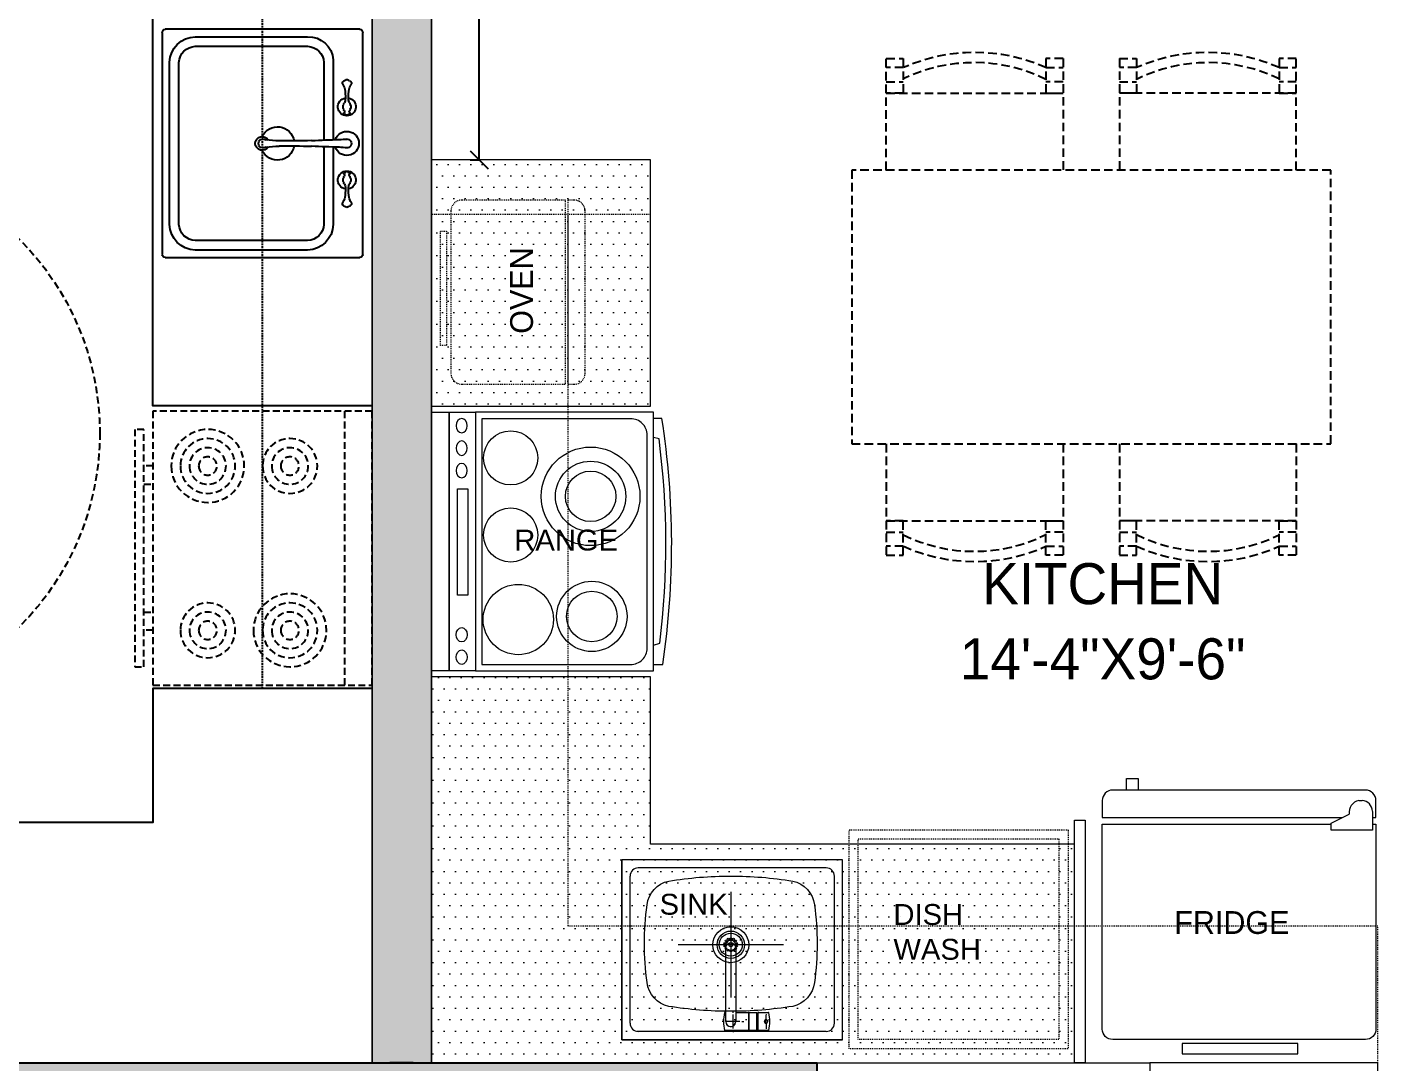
# Model space of a CAD drawing. Header units: inches. Extents: x 18646 to 39869, y 2287 to 7833.
# Drawn here: x 19197 to 19345, y 4307.5 to 4421 of the extents above; entities that cross this region are included whole.
import ezdxf

# ---------------------------------------------------------------- set-up
doc = ezdxf.new("R2010")
doc.units = ezdxf.units.IN
doc.header["$LTSCALE"] = 1.5
doc.header["$MEASUREMENT"] = 0
doc.header["$PDMODE"] = 3
doc.header["$PDSIZE"] = 4
for name, pattern in [('22-016_Xref_2ND-6TH Floor Plan$0$DASHED', [0.75, 0.5, -0.25]), ('22-016_Xref_2ND-6TH Floor Plan$0$HIDDEN2', [0.1875, 0.125, -0.0625]), ('DASHED', [0.75, 0.5, -0.25]), ('HIDDEN', [0.375, 0.25, -0.125])]:
    doc.linetypes.add(name, pattern=pattern)
for name, color, linetype in [('22-016_Xref_2ND-6TH Floor Plan$0$FURNITURE-LIGHT', 252, 'DASHED'), ('22-016_Xref_2ND-6TH Floor Plan$0$MECH-PLUMBING', 4, 'Continuous'), ('22-016_Xref_2ND-6TH Floor Plan$0$MILLWORK', 1, 'Continuous'), ('22-016_Xref_2ND-6TH Floor Plan$0$WALL-STUD', 5, 'Continuous'), ('A-WALL', 4, 'Continuous'), ('A-WALL-EXTR', 2, 'Continuous'), ('I-FNSH-DIMS', 7, 'Continuous'), ('I-FURN', 7, 'Continuous'), ('I-Furn Text', 7, 'Continuous'), ('TTEXT', 7, 'Continuous')]:
    doc.layers.add(name, color=color, linetype=linetype)
doc.layers.add('I-FIXTURE', color=7, linetype='Continuous', lineweight=5)
doc.layers.add('l-FIXTURE', color=7, linetype='Continuous', lineweight=5)
doc.styles.add('1 by 8 new', font='GOTHIC.TTF', dxfattribs={"height": 4.5})
doc.styles.add('3 by 16', font='GOTHIC.TTF', dxfattribs={"height": 4})
doc.styles.add('A-ARCH-B01FL$0$Annotative', font='arial.ttf')
doc.dimstyles.new('3 by 16', dxfattribs={"dimtxt": 4, "dimasz": 2, "dimexe": 0.18, "dimexo": 0.0625, "dimgap": 0.09, "dimtad": 0, "dimtoh": 1, "dimdec": 0, "dimzin": 0, "dimdsep": 46, "dimlunit": 4, "dimtxsty": '3 by 16', "dimblk": 'OBLIQUE', "dimcen": 0.09, "dimclrd": 256, "dimclrt": 256, "dimadec": 0, "dimazin": 0, "dimtfac": 1, "dimtdec": 0, "dimtofl": 0, "dimtmove": 0, "dimatfit": 3, "dimldrblk": 'OBLIQUE', "dimfxl": 1, "dimfxlon": 1, "dimtolj": 1, "dimtzin": 0, "dimlwd": -1, "dimarcsym": 0})

# ---------------------------------------------------------------- blocks, each defined once
blk = doc.blocks.new('range')
at = {"layer": 'I-FIXTURE', "lineweight": 5}
for points in [[(-15, 0), (15, 0), (15, -2.04), (-15, -2.04)], [(-15, -2.04), (15, -2.04), (15, -5.11), (-15, -5.11)], [(-15, -25.76), (15, -25.76), (15, -5.11), (-15, -5.11)]]:
    blk.add_lwpolyline(points, close=True, dxfattribs=at)
at = {"layer": 'I-FIXTURE', "color": 8, "lineweight": 5}
blk.add_lwpolyline([(-6.21, -3.03), (6.11, -3.03), (6.11, -4.23), (-6.21, -4.23)], close=True, dxfattribs=at)
at = {"layer": 'I-FIXTURE', "lineweight": 5}
blk.add_lwpolyline([(-12.36, -25.02), (12.36, -25.02, 0.414214), (14.26, -23.12), (14.26, -5.85), (-14.26, -5.85), (-14.26, -23.12, 0.414214)], format="xyb", close=True, dxfattribs=at)
for points in [[(-14.26, -25.76), (-14.27, -26.83, 0.076117), (14.3, -26.74, -0.006797), (14.3, -25.76, -1.314356)], [(-12, -25.76), (-11.78, -26.49, 0.063439), (11.91, -26.41), (12.07, -25.76)]]:
    blk.add_lwpolyline(points, format="xyb", dxfattribs=at)
at = {"layer": 'I-FIXTURE', "color": 8, "lineweight": 5}
for centre, radius in [((-9.04, -10.08), 4.08), ((0.76, -9.2), 3.14), ((9.71, -9.2), 3.14), ((5.25, -18.47), 5.72), ((-8.68, -18.61), 4.08), ((5.25, -18.47), 4.08), ((5.25, -18.47), 2.93), ((-8.68, -18.61), 2.93)]:
    blk.add_circle(centre, radius, dxfattribs=at)
for centre in [(-13.41, -3.51), (-10.81, -3.51)]:
    blk.add_ellipse(centre, major_axis=(-0.834, 0), ratio=0.773413, dxfattribs=at)
at = {"layer": 'I-FIXTURE', "color": 8, "lineweight": 5, "extrusion": (0, 0, -1)}
for centre in [(8.24, -3.51), (10.84, -3.51), (13.45, -3.51)]:
    blk.add_ellipse(centre, major_axis=(0.834, 0), ratio=0.773413, dxfattribs=at)
blk = doc.blocks.new('_Oblique')
at = {"color": 0, "linetype": 'ByBlock', "lineweight": -2}
blk.add_line((-0.5, -0.5), (0.5, 0.5), dxfattribs=at)
blk = doc.blocks.new('*D26')
at = {"layer": 'Defpoints', "color": 0, "lineweight": 5, "transparency": 16777216}
for p in [(19241.28, 4541.87), (19241.28, 4406.46), (19246.51, 4406.46)]:
    blk.add_point(p, dxfattribs=at)
at = {"layer": 'I-FNSH-DIMS', "color": 0, "lineweight": -2, "transparency": 16777216}
for p, q in [((19245.51, 4541.87), (19246.69, 4541.87)), ((19245.51, 4406.46), (19246.69, 4406.46))]:
    blk.add_line(p, q, dxfattribs=at)
at = {"layer": 'I-FNSH-DIMS', "transparency": 16777216}
for p, q in [((19246.51, 4541.87), (19246.51, 4480.76)), ((19246.51, 4406.46), (19246.51, 4467.57))]:
    blk.add_line(p, q, dxfattribs=at)
at = {"layer": 'I-FNSH-DIMS', "transparency": 16777216, "xscale": 2, "yscale": 2, "zscale": 2}
for p, rotation in [((19246.51, 4541.87), 90), ((19246.51, 4406.46), 270)]:
    blk.add_blockref('_Oblique', p, dxfattribs=dict(at, rotation=rotation))
at = {"layer": 'I-FNSH-DIMS', "lineweight": 5, "transparency": 16777216, "insert": (19246.51, 4474.17), "char_height": 4, "attachment_point": 5, "rotation": 90, "style": '3 by 16'}
blk.add_mtext('\\A1;11\'-3"', dxfattribs=at)
blk = doc.blocks.new('*U158')
for p, q in [((-12.5, 0.35), (-12.5, 21.65)), ((-12.15, 22), (12.15, 22)), ((12.5, 21.65), (12.5, 0.35)), ((-6.81, 20.62, 0), (-6.81, 20.59, 0)), ((-6.81, 20.59, 0), (-6.81, 20.58, 0)), ((-6.81, 19.91, 0), (-6.81, 19.9, 0)), ((-6.81, 19.9, 0), (-6.81, 19.87, 0)), ((-3.59, 20.52, 0), (-3.59, 20.54, 0)), ((-3.59, 19.95, 0), (-3.59, 19.96, 0)), ((-3.25, 20.53, 0), (-3.25, 20.55, 0)), ((-3.25, 19.94, 0), (-3.25, 19.96, 0)), ((-3.18, 20.42, 0), (-3.19, 20.47, 0)), ((-3.19, 20.02, 0), (-3.18, 20.07, 0)), ((3.19, 20.46, 0), (3.18, 20.42, 0)), ((3.18, 20.06, 0), (3.19, 20.02, 0)), ((3.25, 20.55, 0), (3.25, 20.53, 0)), ((3.25, 19.96, 0), (3.25, 19.94, 0)), ((3.59, 20.54, 0), (3.59, 20.52, 0)), ((3.59, 19.96, 0), (3.59, 19.95, 0)), ((6.81, 20.59, 0), (6.81, 20.62, 0)), ((6.81, 20.58, 0), (6.81, 20.59, 0)), ((6.81, 19.9, 0), (6.81, 19.91, 0)), ((6.81, 19.87, 0), (6.81, 19.9, 0)), ((-0.4, 18.75), (-8.89, 18.75)), ((9.15, 18.75), (0.4, 18.75)), ((-0.37, 17.72), (-8.87, 17.72)), ((8.87, 17.72), (0.37, 17.72)), ((-11.68, 15.94), (-11.68, 3.62)), ((-10.65, 15.93), (-10.65, 3.63)), ((10.64, 3.63), (10.64, 15.93)), ((11.68, 3.62), (11.68, 15.94)), ((-8.87, 1.84), (8.87, 1.84)), ((12.15, 0), (-12.15, 0)), ((-8.89, 0.81), (8.89, 0.81))]:
    blk.add_line(p, q)
for centre, radius, start, end in [((-12.12, 21.62), 0.379, 94.6926, 176.3606), ((-6.59, 20.49, 0), 0.256, 72.0189, 150.2079), ((-5.37, 22.65, 0), 2.24, 239.1184, 255.3939), ((-4.01, 20.24, 0), 0.985, 189.6396, 170.3604), ((0, 20.24), 1.32, 288.1363, 251.8637), ((0, 20.24), 0.487, 355.5524, 184.4486), ((4.01, 20.24, 0), 0.985, 9.6396, 350.3604), ((5.37, 22.65, 0), 2.24, 284.6061, 300.8816), ((6.59, 20.49, 0), 0.256, 29.7921, 107.9811), ((12.12, 21.62), 0.379, 3.6394, 85.3074), ((-6.78, 20.22, 0), 0.23, 138.922, 173.2093), ((-6.78, 20.27, 0), 0.23, 186.7907, 221.078), ((-6.82, 20.36, 0), 0.129, 118.9201, 177.1064), ((-6.82, 20.13, 0), 0.129, 182.8936, 241.0799), ((-6.81, 20.51, 0), 0.0775, 94.276, 170.9668), ((-6.81, 19.98, 0), 0.0775, 189.0332, 265.724), ((-6.59, 20, 0), 0.256, 209.7921, 287.9811), ((-5.37, 17.84, 0), 2.24, 104.6061, 120.8816), ((-5, 26.02, 0), 5.61, 260.4328, 270.9605), ((-5, 14.47, 0), 5.61, 89.0395, 99.5672), ((-4.9, 21.51, 0), 1.1, 269.897, 294.8928), ((-4.9, 18.98, 0), 1.1, 65.1072, 90.103), ((-4.37, 20.51, 0), 0.0636, 28.6382, 178.5662), ((-4.37, 19.98, 0), 0.0636, 181.4338, 331.3618), ((-4.04, 20.31, 0), 0.36, 85.4281, 140.0375), ((-4.04, 20.18, 0), 0.36, 219.9625, 274.5719), ((-3.98, 20.31, 0), 0.36, 39.9624, 94.572), ((-3.98, 20.18, 0), 0.36, 265.428, 320.0376), ((-3.65, 20.51, 0), 0.0696, 31.1717, 148.8283), ((-3.65, 19.98, 0), 0.0696, 211.1717, 328.8283), ((-3.49, 20.76, 0), 0.256, 247.1407, 302.4053), ((-3.49, 19.73, 0), 0.256, 57.5947, 112.8593), ((-3.3, 20.55, 0), 0.0507, 1.5577, 188.5978), ((-3.3, 19.94, 0), 0.0507, 171.4022, 358.4423), ((-3.3, 20.42, 0), 0.125, 23.7641, 66.7351), ((-3.3, 20.07, 0), 0.125, 293.2649, 336.2359), ((-3.26, 20.34, 0), 0.115, 4.265, 47.7856), ((-3.26, 20.15, 0), 0.115, 312.2144, 355.735), ((-3.19, 20.24, 0), 0.114, 357.1037, 67.294), ((-3.19, 20.25, 0), 0.114, 292.706, 2.8963), ((9.75, 20.62), 10.24, 182.1024, 186.6982), ((293.69, 28.3), 294.25, 181.7286, 182.323), ((-293.69, 28.3), 294.25, 357.677, 358.2714), ((-9.75, 20.62), 10.24, 353.3018, 357.8976), ((3.19, 20.24, 0), 0.114, 112.706, 182.8963), ((3.19, 20.25, 0), 0.114, 177.1037, 247.294), ((3.26, 20.34, 0), 0.115, 132.2144, 175.735), ((3.26, 20.15, 0), 0.115, 184.265, 227.7856), ((3.3, 20.41, 0), 0.125, 113.2649, 156.2359), ((3.3, 20.07, 0), 0.125, 203.7641, 246.7351), ((3.3, 20.55, 0), 0.0507, 351.4022, 178.4423), ((3.3, 19.94, 0), 0.0507, 181.5577, 8.5978), ((3.49, 20.76, 0), 0.256, 237.5947, 292.8593), ((3.49, 19.73, 0), 0.256, 67.1407, 122.4053), ((3.65, 20.5, 0), 0.0696, 31.1717, 148.8283), ((3.65, 19.98, 0), 0.0696, 211.1717, 328.8283), ((3.98, 20.31, 0), 0.36, 85.428, 140.0376), ((3.98, 20.18, 0), 0.36, 219.9624, 274.572), ((4.04, 20.31, 0), 0.36, 39.9625, 94.5719), ((4.04, 20.18, 0), 0.36, 265.4281, 320.0375), ((4.37, 20.51, 0), 0.0636, 1.4338, 151.3618), ((4.37, 19.98, 0), 0.0636, 208.6382, 358.5662), ((4.9, 21.51, 0), 1.1, 245.1072, 270.103), ((4.9, 18.97, 0), 1.1, 89.897, 114.8928), ((5, 26.02, 0), 5.61, 269.0395, 279.5672), ((5, 14.47, 0), 5.61, 80.4328, 90.9605), ((5.37, 17.84, 0), 2.24, 59.1184, 75.3939), ((6.59, 20, 0), 0.256, 252.0189, 330.2079), ((6.81, 20.5, 0), 0.0775, 9.0332, 85.724), ((6.81, 19.98, 0), 0.0775, 274.276, 350.9668), ((6.82, 20.36, 0), 0.129, 2.8936, 61.0799), ((6.82, 20.13, 0), 0.129, 298.9201, 357.1064), ((6.78, 20.22, 0), 0.23, 6.7907, 41.078), ((6.78, 20.27, 0), 0.23, 318.922, 353.2093), ((-8.8, 15.87), 2.88, 91.6896, 178.7057), ((8.96, 16.03), 2.72, 357.8975, 86.0887), ((-8.8, 15.87), 1.84, 92.1115, 178.3825), ((-102.92, 13.59), 102.65, 359.5797, 1.5544), ((102.92, 13.59), 102.65, 178.4456, 180.4203), ((8.8, 15.87), 1.84, 1.6175, 87.8885), ((0, 12.64), 1.83, 98.8827, 245.5447), ((0, 12.64), 1.83, 294.455, 81.1173), ((-15.1, 13.25), 14.82, 352.634, 358.4077), ((15.1, 13.25), 14.82, 181.5923, 187.3661), ((0, 10.96, 0), 0.756, 118.8294, 61.1697), ((0, 11.05), 0.495, 143.4452, 36.552), ((-8.8, 3.69), 2.88, 181.2943, 268.3104), ((-8.8, 3.69), 1.84, 181.6175, 267.8885), ((8.8, 3.69), 1.84, 272.1115, 358.3825), ((8.8, 3.69), 2.88, 271.6896, 358.7057), ((-12.12, 0.38), 0.379, 183.6394, 265.3074), ((12.12, 0.38), 0.379, 274.6926, 356.3606)]:
    blk.add_arc(centre, radius, start, end)
blk = doc.blocks.new('22-016_Xref_2ND-6TH Floor Plan$0$stove')
for p, q in [((-24, -30), (-24, 0)), ((-24, 0), (0, 0)), ((-3, 0), (-3, -30)), ((0, 0), (0, -30)), ((-26, -2), (-25, -2)), ((-26, -28), (-26, -2)), ((-25, -2), (-25, -28)), ((-24, -6), (-25, -6)), ((-25, -8), (-24, -8)), ((-25, -22), (-24, -22)), ((-24, -24), (-25, -24)), ((-25, -28), (-26, -28)), ((0, -30), (-24, -30))]:
    blk.add_line(p, q)
for centre, radius in [((-9, -6), 4), ((-18, -6), 3), ((-18, -6), 2), ((-9, -6), 3), ((-9, -6), 2), ((-18, -6), 1), ((-9, -6), 1), ((-18, -24), 4), ((-18, -24), 3), ((-18, -24), 2), ((-9, -24), 3), ((-9, -24), 2), ((-18, -24), 1), ((-9, -24), 1)]:
    blk.add_circle(centre, radius)
blk = doc.blocks.new('*U159')
at = {"extrusion": (0, 0, -1)}
for p, q in [((-38.98, 24), (-38.98, 33.78)), ((-23.47, 33.78), (-23.47, 24)), ((-18.53, 33.78), (-18.53, 24)), ((-3.02, 24), (-3.02, 33.78)), ((-38.98, 30.75), (-23.47, 30.75)), ((-3.02, 30.75), (-18.53, 30.75)), ((-38.98, -6.75), (-23.47, -6.75)), ((-3.02, -6.75), (-18.53, -6.75))]:
    blk.add_line(p, q, dxfattribs=at)
for p, q in [((-38.98, 0), (-38.98, -9.78)), ((-23.47, 0), (-23.47, -9.78)), ((-18.53, 0), (-18.53, -9.78)), ((-3.02, 0), (-3.02, -9.78))]:
    blk.add_line(p, q)
for points in [[(-38.98, 33.78), (-37.48, 33.78), (-37.48, 30.75), (-38.98, 30.75)], [(-23.47, 33.78), (-24.97, 33.78), (-24.97, 30.75), (-23.47, 30.75)], [(-18.53, 33.78), (-17.03, 33.78), (-17.03, 30.75), (-18.53, 30.75)], [(-3.02, 33.78), (-4.52, 33.78), (-4.52, 30.75), (-3.02, 30.75)], [(-37.48, 32.99), (-38.98, 32.99)], [(-24.97, 32.99), (-23.47, 32.99)], [(-17.03, 32.99), (-18.53, 32.99)], [(-4.52, 32.99), (-3.02, 32.99)], [(-38.98, 31.74), (-37.48, 31.74)], [(-23.47, 31.74), (-24.97, 31.74)], [(-18.53, 31.74), (-17.03, 31.74)], [(-3.02, 31.74), (-4.52, 31.74)], [(-38.98, -9.78), (-37.48, -9.78), (-37.48, -6.75), (-38.98, -6.75)], [(-23.47, -9.78), (-24.97, -9.78), (-24.97, -6.75), (-23.47, -6.75)], [(-18.53, -9.78), (-17.03, -9.78), (-17.03, -6.75), (-18.53, -6.75)], [(-3.02, -9.78), (-4.52, -9.78), (-4.52, -6.75), (-3.02, -6.75)], [(-38.98, -7.74), (-37.48, -7.74)], [(-23.47, -7.74), (-24.97, -7.74)], [(-18.53, -7.74), (-17.03, -7.74)], [(-3.02, -7.74), (-4.52, -7.74)], [(-37.48, -8.99), (-38.98, -8.99)], [(-24.97, -8.99), (-23.47, -8.99)], [(-17.03, -8.99), (-18.53, -8.99)], [(-4.52, -8.99), (-3.02, -8.99)]]:
    blk.add_lwpolyline(points)
blk.add_lwpolyline([(0, 24), (-42, 24), (-42, 0), (0, 0)], close=True)
for centre, radius, start, end in [((-31.22, 18.99), 15.33, 65.9374, 114.0626), ((-31.26, 19.26), 14.17, 63.6559, 116.0248), ((-10.78, 18.99), 15.33, 65.9374, 114.0626), ((-10.74, 19.26), 14.17, 63.9752, 116.3441), ((-31.26, 4.74), 14.17, 243.9752, 296.3441), ((-10.74, 4.74), 14.17, 243.6559, 296.0248), ((-31.22, 5.01), 15.33, 245.9374, 294.0626), ((-10.78, 5.01), 15.33, 245.9374, 294.0626)]:
    blk.add_arc(centre, radius, start, end)

msp = doc.modelspace()

# ---------------------------------------------------------------- hatches: boundary and pattern name
at = {"layer": 'A-WALL', "lineweight": 5, "transparency": 33554636}
h = msp.add_hatch(color=8, dxfattribs=at)
h.dxf.hatch_style = 1
h.paths.add_polyline_path([(19234.78, 4541.87), (19241.28, 4541.87), (19241.28, 4307.46), (19234.78, 4307.46)])
h = msp.add_hatch(color=8, dxfattribs=at)
h.dxf.hatch_style = 1
h.paths.add_polyline_path([(19241.28, 4541.87), (19234.78, 4541.87), (19234.78, 4307.46), (19241.28, 4307.46)])
h = msp.add_hatch(color=8, dxfattribs=at)
h.dxf.hatch_style = 1
h.paths.add_polyline_path([(19199.03, 4225.65), (19192.53, 4225.65), (19192.53, 4307.46), (19283.53, 4307.46), (19283.53, 4225.65), (19277.03, 4225.65), (19277.03, 4300.96), (19199.03, 4300.96)])
at = {"layer": 'I-FURN', "lineweight": 5, "transparency": 33554636}
h = msp.add_hatch(dxfattribs=at)
h.set_pattern_fill('DOTS', color=252, scale=20, double=1)
h.set_pattern_definition([(0, (14876.8591, 3458.4602), (0.625, 1.25), [0, -1.25])])
h.paths.add_polyline_path([(19241.28, 4379.46), (19265.28, 4379.46), (19265.28, 4406.46), (19241.28, 4406.46)])
h = msp.add_hatch(dxfattribs=at)
h.set_pattern_fill('DOTS', color=252, scale=20, double=1)
h.set_pattern_definition([(0, (14880.1701, 3458.4602), (0.625, 1.25), [0, -1.25])])
h.paths.add_polyline_path([(19311.78, 4331.46), (19265.28, 4331.46), (19265.28, 4349.77), (19241.28, 4349.77), (19241.28, 4307.46), (19311.78, 4307.46)])

# ---------------------------------------------------------------- linework, layer by layer
at = {"layer": '22-016_Xref_2ND-6TH Floor Plan$0$FURNITURE-LIGHT', "linetype": '22-016_Xref_2ND-6TH Floor Plan$0$DASHED', "lineweight": -3, "transparency": 33554636}
msp.add_circle((19174.93, 4376.51), 30, dxfattribs=at)
at = {"layer": '22-016_Xref_2ND-6TH Floor Plan$0$MILLWORK', "lineweight": -3, "transparency": 33554636}
for points in [[(19234.78, 4379.5), (19210.76, 4379.5), (19210.76, 4445.29)], [(19234.78, 4348.51), (19210.76, 4348.51), (19210.76, 4333.8), (19192.54, 4333.8), (19192.54, 4307.96)]]:
    msp.add_lwpolyline(points, dxfattribs=at)
at = {"layer": '22-016_Xref_2ND-6TH Floor Plan$0$MILLWORK', "linetype": '22-016_Xref_2ND-6TH Floor Plan$0$HIDDEN2', "transparency": 33554636}
msp.add_lwpolyline([(19222.77, 4348.51), (19222.77, 4445.29)], dxfattribs=at)
at = {"layer": '22-016_Xref_2ND-6TH Floor Plan$0$WALL-STUD', "transparency": 33554636}
msp.add_line((19239.28, 4307.46), (19236.74, 4307.46), dxfattribs=at)
at = {"layer": 'A-WALL', "lineweight": 5, "transparency": 33554636}
for p, q in [((19283.53, 4307.46), (19320.03, 4307.46)), ((19320.03, 4307.46, 0), (19320.03, 4302.19, 0))]:
    msp.add_line(p, q, dxfattribs=at)
for points in [[(19234.78, 4541.87), (19241.28, 4541.87), (19241.28, 4307.46), (19234.78, 4307.46)], [(19241.28, 4541.87), (19234.78, 4541.87), (19234.78, 4307.46), (19241.28, 4307.46)], [(19320.03, 4307.46), (19320.03, 4302.96), (19345.03, 4302.96), (19345.03, 4307.46)]]:
    msp.add_lwpolyline(points, close=True, dxfattribs=at)
at = {"layer": 'A-WALL', "transparency": 33554636}
msp.add_lwpolyline([(19199.03, 4225.65), (19192.53, 4225.65), (19192.53, 4307.46), (19283.53, 4307.46), (19283.53, 4225.65), (19277.03, 4225.65), (19277.03, 4300.96), (19199.03, 4300.96)], close=True, dxfattribs=at)
at = {"layer": 'A-WALL-EXTR', "color": 8, "linetype": 'HIDDEN', "lineweight": 5, "ltscale": 0.1, "transparency": 33554636}
msp.add_line((19265.28, 4400.46), (19241.28, 4400.46), dxfattribs=at)
for points in [[(19244.61, 4381.86), (19255.96, 4381.86), (19255.96, 4402.05), (19244.61, 4402.05, 0.414214), (19243.42, 4400.85), (19243.42, 4383.05, 0.414214)], [(19256.23, 4381.86), (19256.93, 4381.86, 0.414214), (19258.12, 4383.05), (19258.12, 4400.85, 0.414214), (19256.93, 4402.05), (19256.23, 4402.05)]]:
    msp.add_lwpolyline(points, format="xyb", close=True, dxfattribs=at)
msp.add_lwpolyline([(19345.03, 4307.46), (19345.03, 4322.46), (19256.28, 4322.46), (19256.28, 4400.46)], dxfattribs=at)
msp.add_lwpolyline([(19242.93, 4386.11), (19242.29, 4386.11), (19242.29, 4398.65), (19242.93, 4398.65)], close=True, dxfattribs=at)
at = {"layer": 'A-WALL-EXTR', "color": 8, "linetype": 'HIDDEN', "lineweight": 5, "ltscale": 0.1, "transparency": 33554636, "elevation": 0}
for points in [[(19311.06, 4333.02), (19311.06, 4309.02), (19287.06, 4309.02), (19287.06, 4333.02)], [(19310.06, 4332.02), (19310.06, 4310.02), (19288.06, 4310.02), (19288.06, 4332.02)]]:
    msp.add_lwpolyline(points, close=True, dxfattribs=at)
at = {"layer": 'I-FIXTURE', "lineweight": 5, "transparency": 33554636, "elevation": 0}
msp.add_lwpolyline([(19323.55, 4309.6), (19323.55, 4308.47), (19336.23, 4308.47), (19336.23, 4309.6)], close=True, dxfattribs=at)
at = {"layer": 'I-FURN', "lineweight": 5, "transparency": 33554636}
for p, q in [((19342.92, 4336.24, 0), (19343.29, 4336.24, 0)), ((19339.89, 4333.75, 0), (19341.88, 4334.74, 0)), ((19344.43, 4335.04, 0), (19344.43, 4332.97, 0)), ((19339.89, 4332.97, 0), (19339.89, 4333.75, 0)), ((19344.43, 4332.97, 0), (19339.89, 4332.97, 0))]:
    msp.add_line(p, q, dxfattribs=at)
for points in [[(19241.28, 4379.46), (19241.28, 4379.46), (19265.28, 4379.46), (19265.28, 4379.46), (19265.28, 4379.46), (19265.28, 4406.46), (19241.28, 4406.46)], [(19312.94, 4307.46), (19311.78, 4307.46), (19311.78, 4334.06), (19312.94, 4334.06)], [(19262.16, 4329.74), (19262.16, 4310.01), (19286.34, 4310.01), (19286.34, 4329.74)]]:
    msp.add_lwpolyline(points, close=True, dxfattribs=at)
msp.add_lwpolyline([(19311.78, 4331.46), (19265.28, 4331.46), (19265.28, 4349.77), (19241.28, 4349.77), (19241.28, 4307.46), (19311.78, 4307.46), (19311.78, 4331.46)], dxfattribs=at)
at = {"layer": 'I-FURN', "lineweight": 5, "transparency": 33554636, "elevation": 0}
msp.add_lwpolyline([(19318.73, 4338.63), (19318.73, 4337.38), (19317.47, 4337.38), (19317.47, 4338.63)], close=True, dxfattribs=at)
for points in [[(19344.43, 4334.35), (19344.81, 4334.35), (19344.81, 4336.23, 0.414214), (19343.66, 4337.38), (19315.95, 4337.38, 0.414214), (19314.81, 4336.23), (19314.81, 4334.35), (19314.81, 4334.35)], [(19344.43, 4333.64), (19344.81, 4333.64), (19344.81, 4311.17, -0.414214), (19343.66, 4310.03), (19315.95, 4310.03, -0.414214), (19314.81, 4311.17), (19314.81, 4333.64), (19314.81, 4333.64)]]:
    msp.add_lwpolyline(points, format="xyb", dxfattribs=at)
for points in [[(19314.81, 4334.35), (19341.1, 4334.35)], [(19314.81, 4333.64), (19339.89, 4333.64)]]:
    msp.add_lwpolyline(points, dxfattribs=at)
at = {"layer": 'I-FURN', "lineweight": 5, "transparency": 33554636}
for centre, radius, start, end in [((19343.19, 4334.94, 0), 1.32, 101.5876, 188.8814), ((19343.18, 4335, 0), 1.25, 2.0048, 85.1553)]:
    msp.add_arc(centre, radius, start, end, dxfattribs=at)
at = {"layer": 'l-FIXTURE', "lineweight": 5, "transparency": 33554636}
for p, q in [((19286.34, 4329.74), (19262.16, 4329.74)), ((19262.16, 4310.01), (19262.16, 4329.74)), ((19286.34, 4310.01), (19286.34, 4329.74)), ((19284.55, 4328.84), (19263.95, 4328.84)), ((19263.06, 4311.81), (19263.06, 4327.95)), ((19285.45, 4311.81), (19285.45, 4327.95)), ((19273.55, 4320.38), (19273.55, 4320.36)), ((19273.55, 4320.36), (19273.55, 4320.1)), ((19273.55, 4320.09), (19273.55, 4320.1)), ((19273.55, 4320.09), (19273.55, 4320.1)), ((19273.55, 4320.09), (19273.55, 4320.1)), ((19273.55, 4319.94), (19273.55, 4320.09)), ((19273.55, 4316), (19273.55, 4319.94)), ((19274.63, 4320.36), (19274.63, 4320.38)), ((19274.63, 4320.36), (19274.63, 4320.1)), ((19274.63, 4320.1), (19274.63, 4320.09)), ((19274.63, 4320.1), (19274.63, 4320.09)), ((19274.63, 4320.09), (19274.63, 4319.94)), ((19274.63, 4319.94), (19274.63, 4316)), ((19273.55, 4312), (19273.55, 4316)), ((19274.63, 4316), (19274.63, 4312)), ((19273.43, 4313), (19273.55, 4313)), ((19274.63, 4313), (19276.04, 4313)), ((19276.06, 4312.98), (19276.08, 4313)), ((19276.06, 4311.02), (19276.06, 4312.98)), ((19276.06, 4312.98), (19276.06, 4311.02)), ((19276.08, 4311), (19276.08, 4313)), ((19276.08, 4313), (19276.94, 4312.99)), ((19276.96, 4311.03), (19276.96, 4312.97)), ((19277.05, 4312.97), (19277.05, 4312.82)), ((19277.05, 4312.82), (19277.05, 4312.01)), ((19277.05, 4312.01), (19277.05, 4311.99)), ((19277.05, 4311.99), (19277.05, 4311.18)), ((19277.17, 4313), (19278.24, 4312.98)), ((19284.55, 4310.91), (19263.95, 4310.91)), ((19276.04, 4311), (19273.43, 4311)), ((19276.08, 4311), (19276.06, 4311.02)), ((19276.94, 4311.01), (19276.08, 4311)), ((19277.05, 4311.18), (19277.05, 4311.03)), ((19278.24, 4311.02), (19277.17, 4311)), ((19286.34, 4310.01), (19262.16, 4310.01))]:
    msp.add_line(p, q, dxfattribs=at)
at = {"layer": 'l-FIXTURE', "color": 8, "lineweight": 5, "transparency": 33554636}
for p, q in [((19274.09, 4326.2), (19274.09, 4314.64)), ((19279.87, 4320.42), (19268.31, 4320.42)), ((19273.37, 4312), (19273.16, 4312)), ((19275.1, 4312), (19273.57, 4312)), ((19274.34, 4312.96), (19274.34, 4313.17)), ((19274.34, 4311.23), (19274.34, 4312.77)), ((19275.3, 4312), (19275.51, 4312)), ((19277.95, 4311.83), (19277.95, 4312.17)), ((19278.16, 4311.99), (19278.16, 4312.01)), ((19274.34, 4311.04), (19274.34, 4310.83))]:
    msp.add_line(p, q, dxfattribs=at)
at = {"layer": 'l-FIXTURE', "lineweight": 5, "transparency": 33554636}
msp.add_lwpolyline([(19264.63, 4320.53, -0.035466), (19264.92, 4324.78, -0.319418), (19267.29, 4327.4, -0.039767), (19274.09, 4327.95, -0.039767), (19280.88, 4327.4, -0.319418), (19283.26, 4324.78, -0.035466), (19283.55, 4320.53, -0.035466), (19283.26, 4316.28, -0.319418), (19280.88, 4313.66, -0.039767), (19274.09, 4313.12, -0.039767), (19267.29, 4313.66, -0.319418), (19264.92, 4316.28, -0.035466)], format="xyb", close=True, dxfattribs=at)
at = {"layer": 'l-FIXTURE', "color": 8, "lineweight": 5, "transparency": 33554636}
for centre, radius in [((19274.09, 4320.42), 1.97), ((19274.09, 4320.42), 1.5), ((19274.09, 4320.42), 1.26), ((19273.56, 4320.84), 0.0925), ((19273.8, 4321.03), 0.0925), ((19274.09, 4321.09), 0.0925), ((19274.38, 4321.03), 0.0925), ((19274.61, 4320.84), 0.0925), ((19273.43, 4320.57), 0.0925), ((19273.43, 4320.27), 0.0925), ((19273.56, 4320), 0.0925), ((19273.8, 4319.82), 0.0925), ((19274.09, 4320.42), 0.209), ((19274.09, 4319.75), 0.0925), ((19274.38, 4319.82), 0.0925), ((19274.61, 4320), 0.0925), ((19274.74, 4320.57), 0.0925), ((19274.74, 4320.27), 0.0925)]:
    msp.add_circle(centre, radius, dxfattribs=at)
at = {"layer": 'l-FIXTURE', "lineweight": 5, "transparency": 33554636}
for centre, radius, start, end in [((19263.95, 4327.95), 0.897, 90, 180), ((19284.55, 4327.95), 0.897, 0, 90), ((19274.09, 4320.35), 0.542, 36.0355, 142.5022), ((19277.13, 4312), 3.85, 165.1505, 194.8495), ((19273.43, 4312.98), 0.0192, 90, 165.1505), ((19274.09, 4312), 0.552, 167.3543, 0), ((19274.09, 4312), 0.538, 180, 270), ((19274.09, 4312), 0.538, 270, 0), ((19274.09, 4312), 0.552, 0, 12.3501), ((19276.04, 4312.98), 0.0192, 0, 90), ((19276.94, 4312.97), 0.0192, 0, 89.5), ((19276.72, 4312), 0.962, 69.9466, 75.9481), ((19277.95, 4312), 0.192, 89.9998, 180.0009), ((19277.95, 4312), 0.192, 179.9992, 270.0004), ((19277.95, 4312), 0.173, 89.8989, 179.9893), ((19277.95, 4312), 0.173, 180.0109, 270.1009), ((19277.95, 4312), 0.192, 359.9992, 90.0004), ((19277.95, 4312), 0.173, 0.0109, 90.1009), ((19277.95, 4312), 0.173, 269.8989, 359.9893), ((19277.95, 4312), 0.192, 269.9998, 0.0009), ((19278.24, 4312.96), 0.0192, 14.5407, 89), ((19274.53, 4312), 3.85, 345.4593, 14.5407), ((19263.95, 4311.81), 0.897, 180, 270), ((19273.43, 4311.02), 0.0192, 194.8495, 270), ((19274.34, 4312), 1.04, 254.3575, 285.6425), ((19274.34, 4312), 1.04, 270, 285.6425), ((19276.04, 4311.02), 0.0192, 270, 0), ((19276.94, 4311.03), 0.0192, 270.5, 0), ((19276.72, 4312), 0.962, 284.0519, 290.0534), ((19278.24, 4311.04), 0.0192, 271, 345.4593), ((19284.55, 4311.81), 0.897, 270, 0)]:
    msp.add_arc(centre, radius, start, end, dxfattribs=at)
at = {"layer": 'l-FIXTURE', "color": 8, "lineweight": 5, "transparency": 33554636}
for centre, radius, start, end in [((19297.74, 4312.52), 19.79, 179.1788, 180.914), ((19277.95, 4312), 0.21, 2.9432, 89.853), ((19296.69, 4311.48), 18.73, 179.037, 180.8703)]:
    msp.add_arc(centre, radius, start, end, dxfattribs=at)
at = {"layer": 'l-FIXTURE', "lineweight": 5, "transparency": 33554636, "extrusion": (0, 0, -1)}
for centre, major_axis, ratio, start_param, end_param in [((19274.09, 4320.36), (0.538, 0), 0.984808, 3.176499, 3.784542), ((19274.09, 4320.1), (0.538, 0), 0.984808, 3.141593, 6.283185), ((19274.09, 4320.09), (0, -0.538), 1, 1.570796, 4.712389), ((19274.09, 4320.1), (-0.538, 0), 0.984808, 0.034907, 3.106686), ((19274.09, 4320.09), (-0.538, 0), 0.984808, 0.001931, 1.570796), ((19274.09, 4320.09), (-0.538, 0), 0.984808, 1.570796, 3.139661), ((19274.09, 4320.36), (0.538, 0), 0.984808, 5.665855, 6.248279)]:
    msp.add_ellipse(centre, major_axis=major_axis, ratio=ratio, start_param=start_param, end_param=end_param, dxfattribs=at)
at = {"layer": 'l-FIXTURE', "lineweight": 5, "transparency": 33554636}
for points, knots in [([(19273.55, 4320.1), (19273.55, 4320.1), (19273.55, 4320.1), (19273.55, 4320.1), (19273.55, 4320.1), (19273.55, 4320.1)], [0.791007, 0.791007, 0.791007, 0.791007, 0.8, 0.9, 1, 1, 1, 1]), ([(19274.63, 4320.1), (19274.63, 4320.1), (19274.63, 4320.1), (19274.63, 4320.1), (19274.63, 4320.1), (19274.63, 4320.1)], [0.791007, 0.791007, 0.791007, 0.791007, 0.8, 0.9, 1, 1, 1, 1]), ([(19277.05, 4312.97), (19277.05, 4312.97), (19277.06, 4312.98), (19277.06, 4312.98), (19277.06, 4312.98), (19277.07, 4312.98)], [0, 0, 0, 0, 0.5, 0.5, 1, 1, 1, 1]), ([(19277.07, 4311.02), (19277.06, 4311.02), (19277.06, 4311.02), (19277.06, 4311.03), (19277.05, 4311.03), (19277.05, 4311.03)], [0, 0, 0, 0, 0.5, 0.5, 1, 1, 1, 1])]:
    msp.add_open_spline(points, degree=3, knots=knots, dxfattribs=at)
for points in [[(19277.17, 4313), (19277.13, 4313), (19277.1, 4312.99), (19277.07, 4312.98)], [(19277.07, 4311.02), (19277.1, 4311.01), (19277.13, 4311), (19277.17, 4311)]]:
    msp.add_open_spline(points, degree=3, dxfattribs=at)
at = {"layer": 'l-FIXTURE', "color": 8, "lineweight": 5, "transparency": 33554636}
for points, knots in [([(19277.96, 4312.19), (19277.96, 4312.19), (19277.96, 4312.19), (19277.96, 4312.19), (19277.96, 4312.19), (19277.96, 4312.2), (19277.96, 4312.2), (19277.95, 4312.2), (19277.95, 4312.2), (19277.95, 4312.21), (19277.95, 4312.21)], [0, 0, 0, 0, 0.081156, 0.164731, 0.250282, 0.37037, 0.500271, 0.686955, 0.85418, 1, 1, 1, 1]), ([(19278.15, 4311.99), (19278.15, 4311.99), (19278.15, 4311.99), (19278.15, 4311.99), (19278.16, 4311.99), (19278.16, 4311.99)], [0, 0, 0, 0, 0.5, 0.5, 1, 1, 1, 1])]:
    msp.add_open_spline(points, degree=3, knots=knots, dxfattribs=at)

# ---------------------------------------------------------------- block references
at = {"layer": '22-016_Xref_2ND-6TH Floor Plan$0$FURNITURE-LIGHT', "lineweight": -3, "transparency": 33554636, "xscale": 1.250000000000005, "yscale": 1.250000000000005, "zscale": 1.250000000000005}
msp.add_blockref('*U159', (19339.85, 4375.33), dxfattribs=at)
at = {"layer": '22-016_Xref_2ND-6TH Floor Plan$0$FURNITURE-LIGHT', "lineweight": -3, "transparency": 33554636, "xscale": -1.000755996963989, "yscale": 1.000755996963989, "zscale": 1.000755996963989, "rotation": 179.9992684489056}
msp.add_blockref('22-016_Xref_2ND-6TH Floor Plan$0$stove', (19234.78, 4348.88), dxfattribs=at)
at = {"layer": '22-016_Xref_2ND-6TH Floor Plan$0$MECH-PLUMBING', "transparency": 33554636, "xscale": -1.000755996964005, "yscale": 1.000755996964005, "zscale": 1.000755996964005, "rotation": 269.998282704489}
msp.add_blockref('*U158', (19211.76, 4408.26), dxfattribs=at)
at = {"layer": 'I-FIXTURE', "lineweight": 5, "transparency": 33554636, "xscale": 0.9447823387400907, "yscale": 0.9447823387400907, "zscale": 0.9447823387400907, "rotation": 90.00000000000001}
msp.add_blockref('range', (19241.28, 4364.61), dxfattribs=at)

# ---------------------------------------------------------------- texts
at = {"layer": 'I-FURN', "lineweight": 5, "transparency": 33554636, "insert": (19249.91, 4392.13), "char_height": 2.5, "width": 15.3889, "attachment_point": 2, "rotation": 90, "style": '1 by 8 new'}
msp.add_mtext('OVEN', dxfattribs=at)
at = {"layer": 'I-FURN', "lineweight": 5, "transparency": 33554636, "insert": (19329.01, 4321.57, 0), "char_height": 2.5, "width": 15.3889, "attachment_point": 8, "style": '1 by 8 new'}
msp.add_mtext('FRIDGE', dxfattribs=at)
at = {"layer": 'I-Furn Text', "lineweight": 5, "transparency": 33554636, "char_height": 4.5, "width": 50.4719, "attachment_point": 2, "style": '1 by 8 new'}
for s, insert in [('KITCHEN', (19314.85, 4362.25)), ('14\'-4"X9\'-6"', (19314.85, 4354.01))]:
    msp.add_mtext(s, dxfattribs=dict(at, insert=insert))
at = {"layer": 'TTEXT', "lineweight": 5, "ltscale": 0.001, "transparency": 33554636, "style": 'A-ARCH-B01FL$0$Annotative'}
for s, width, heights, insert, char_height, attachment_point in [('\\pxql;RANGE', 12.0423, [4.57], (19262.41, 4364.76, 0), 2.2883, 6), ('\\pxql;SINK', 18.3148, [7.7], (19266.29, 4324.84, 0), 2.288, 4), ('\\pxql;DISH\\PWASH', 21.035, [15.25], (19291.92, 4321.81), 2.288, 4)]:
    msp.add_mtext_dynamic_manual_height_columns(s, width=width, gutter_width=0, heights=heights, dxfattribs=dict(at, insert=insert, char_height=char_height, attachment_point=attachment_point))

# ---------------------------------------------------------------- dimensions: what is measured, and where the dimension line sits
at = {"layer": 'I-FNSH-DIMS', "lineweight": 5, "transparency": 33554636}
dim = msp.add_linear_dim(base=(19246.51, 4406.46), p1=(19241.28, 4541.87), p2=(19241.28, 4406.46), angle=90, dimstyle='3 by 16', dxfattribs=at)
dim.commit()
dim.dimension.update_dxf_attribs({"geometry": '*D26', "text_midpoint": (19246.51, 4474.17)})

doc.saveas('drawing.dxf')
